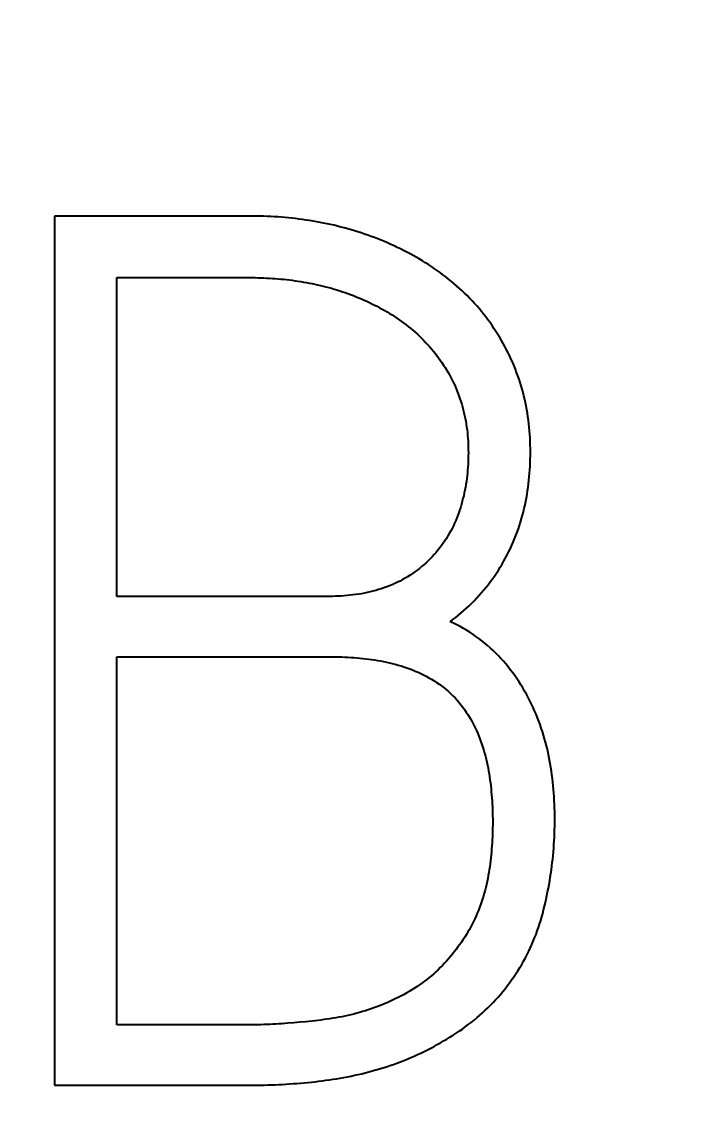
# Model space of a CAD drawing. Extents: x 0 to 420, y 0 to 297.
# Drawn here: x 136.254 to 137.503, y 172.102 to 174.103 of the extents above; entities that cross this region are included whole.
import ezdxf
from ezdxf.enums import TextEntityAlignment as Align

# ---------------------------------------------------------------- set-up
doc = ezdxf.new("R2010")
doc.units = 0
doc.header["$LTSCALE"] = 23.1
doc.layers.add('10100_DIM_FRONT', color=7, linetype='CONTINUOUS')
doc.layers.add('10500_FRONT_LABELING', color=7, linetype='CONTINUOUS')
doc.dimstyles.get("Standard").update_dxf_attribs({"dimtxt": 2.5, "dimasz": 2.5, "dimexe": 1.25, "dimexo": 0.625, "dimtad": 1, "dimcen": 2.5, "dimazin": 3, "dimtfac": 1, "dimtmove": 0, "dimatfit": 3})

# ---------------------------------------------------------------- blocks, each defined once
blk = doc.blocks.new('*D1')
at = {"layer": '10100_DIM_FRONT', "linetype": 'CONTINUOUS'}
for p, q in [((146.3081, 189.647), (146.3081, 124.8979)), ((102.8081, 149.198), (102.8081, 124.8979)), ((102.8081, 126.8979), (124.5581, 126.8979)), ((146.3081, 126.8979), (124.5581, 126.8979))]:
    blk.add_line(p, q, dxfattribs=at)
for points in [[(106.3081, 127.3979), (102.8081, 126.8979), (106.3081, 126.3979)], [(142.8081, 126.3979), (146.3081, 126.8979), (142.8081, 127.3979)]]:
    blk.add_solid(points, dxfattribs=at)
blk.add_text('43,5', height=3.5, dxfattribs=at).set_placement((120.5248, 127.7729), (130.2748, 127.7729), align=Align.FIT)

msp = doc.modelspace()

# ---------------------------------------------------------------- linework, layer by layer
at = {"layer": '10500_FRONT_LABELING', "color": 7, "linetype": 'CONTINUOUS'}
for p, q in [((136.3143, 173.7457), (136.3143, 172.148)), ((136.4284, 173.0467), (136.4284, 173.6326)), ((136.82, 173.0467), (136.4284, 173.0467)), ((136.4284, 172.2589), (136.4284, 172.9358)), ((136.7655, 172.2637), (136.7544, 172.2628)), ((136.7765, 172.2648), (136.7655, 172.2637)), ((136.6712, 172.2589), (136.4284, 172.2589)), ((136.3143, 172.148), (136.6723, 172.148))]:
    msp.add_line(p, q, dxfattribs=at)
for points in [[(137.0415, 173.0001), (137.0468, 173.004), (137.052, 173.0081), (137.0571, 173.0122), (137.0621, 173.0164), (137.067, 173.0206), (137.0718, 173.025), (137.0765, 173.0295), (137.0812, 173.034), (137.0858, 173.0386), (137.0902, 173.0433), (137.0946, 173.0481), (137.0989, 173.053), (137.1032, 173.0579), (137.1073, 173.063), (137.1114, 173.0681), (137.1153, 173.0733), (137.1192, 173.0786), (137.123, 173.084), (137.1267, 173.0894), (137.1303, 173.0949), (137.1337, 173.1004), (137.1371, 173.106), (137.1404, 173.1117), (137.1435, 173.1174), (137.1466, 173.1231), (137.1495, 173.1289), (137.1524, 173.1348), (137.1551, 173.1407), (137.1577, 173.1466), (137.1602, 173.1526), (137.1626, 173.1587), (137.1649, 173.1647), (137.1671, 173.1709), (137.1692, 173.1771), (137.1712, 173.1833), (137.173, 173.1896), (137.1748, 173.196), (137.1764, 173.2023), (137.178, 173.2087), (137.1794, 173.2151), (137.1807, 173.2215), (137.1819, 173.2279), (137.183, 173.2343), (137.184, 173.2407), (137.1849, 173.2471), (137.1858, 173.2535), (137.1865, 173.26), (137.1871, 173.2664), (137.1877, 173.2729), (137.1881, 173.2794), (137.1885, 173.2859), (137.1888, 173.2923), (137.189, 173.2988), (137.1891, 173.3053), (137.1892, 173.3118), (137.1891, 173.3184), (137.189, 173.3249), (137.1888, 173.3314), (137.1885, 173.338), (137.1881, 173.3445), (137.1876, 173.351), (137.187, 173.3576), (137.1863, 173.364), (137.1855, 173.3705), (137.1847, 173.3769), (137.1837, 173.3833), (137.1826, 173.3897), (137.1814, 173.3961), (137.1801, 173.4024), (137.1787, 173.4087), (137.1773, 173.415), (137.1757, 173.4213), (137.174, 173.4275), (137.1722, 173.4337), (137.1703, 173.4398), (137.1682, 173.446), (137.1661, 173.4521), (137.1639, 173.4582), (137.1616, 173.4643), (137.1591, 173.4703), (137.1566, 173.4763), (137.1539, 173.4823), (137.1512, 173.4882), (137.1483, 173.4941), (137.1454, 173.5), (137.1423, 173.5058), (137.1392, 173.5115), (137.136, 173.5172), (137.1327, 173.5228), (137.1293, 173.5283), (137.1258, 173.5338), (137.1222, 173.5393), (137.1186, 173.5446), (137.1149, 173.5499), (137.111, 173.5551), (137.1071, 173.5603), (137.1031, 173.5654), (137.099, 173.5705), (137.0949, 173.5755), (137.0906, 173.5804), (137.0863, 173.5853), (137.0818, 173.5901), (137.0773, 173.5948), (137.0727, 173.5995), (137.068, 173.6041), (137.0632, 173.6086), (137.0584, 173.613), (137.0535, 173.6174), (137.0486, 173.6217), (137.0436, 173.6258), (137.0385, 173.6299), (137.0334, 173.634), (137.0282, 173.6379), (137.023, 173.6418), (137.0177, 173.6456), (137.0124, 173.6493), (137.007, 173.6529), (137.0015, 173.6565), (136.996, 173.66), (136.9905, 173.6634), (136.9849, 173.6668), (136.9792, 173.6701), (136.9735, 173.6733), (136.9678, 173.6764), (136.962, 173.6795), (136.9561, 173.6825), (136.9503, 173.6854), (136.9444, 173.6882), (136.9385, 173.691), (136.9325, 173.6937), (136.9266, 173.6963), (136.9206, 173.6989), (136.9146, 173.7013), (136.9085, 173.7037), (136.9025, 173.7061), (136.8964, 173.7083), (136.8903, 173.7105), (136.8842, 173.7127), (136.878, 173.7147), (136.8719, 173.7167), (136.8657, 173.7186), (136.8595, 173.7205), (136.8533, 173.7223), (136.847, 173.724), (136.8407, 173.7256), (136.8344, 173.7272), (136.8281, 173.7287), (136.8218, 173.7302), (136.8154, 173.7316), (136.809, 173.7329), (136.8026, 173.7341), (136.7962, 173.7353), (136.7897, 173.7364), (136.7832, 173.7375), (136.7768, 173.7384), (136.7703, 173.7393), (136.7638, 173.7402), (136.7573, 173.741), (136.7507, 173.7417), (136.7442, 173.7424), (136.7377, 173.743), (136.7312, 173.7435), (136.7247, 173.744), (136.7181, 173.7444), (136.7116, 173.7448), (136.7051, 173.7451), (136.6985, 173.7453), (136.692, 173.7455), (136.6854, 173.7456), (136.6789, 173.7457), (136.3143, 173.7457)], [(136.4284, 173.6326), (136.6776, 173.6325), (136.6829, 173.6325), (136.6882, 173.6324), (136.6935, 173.6322), (136.6988, 173.632), (136.7041, 173.6318), (136.7094, 173.6315), (136.7147, 173.6312), (136.7199, 173.6308), (136.7252, 173.6304), (136.7304, 173.63), (136.7357, 173.6295), (136.7409, 173.6289), (136.7461, 173.6283), (136.7514, 173.6276), (136.7566, 173.6269), (136.7618, 173.6262), (136.7669, 173.6254), (136.7721, 173.6245), (136.7773, 173.6236), (136.7824, 173.6226), (136.7876, 173.6216), (136.7927, 173.6205), (136.7979, 173.6194), (136.803, 173.6182), (136.8081, 173.617), (136.8132, 173.6157), (136.8183, 173.6143), (136.8234, 173.6129), (136.8284, 173.6115), (136.8335, 173.6099), (136.8385, 173.6083), (136.8436, 173.6067), (136.8486, 173.605), (136.8536, 173.6032), (136.8586, 173.6014), (136.8636, 173.5995), (136.8686, 173.5975), (136.8736, 173.5955), (136.8785, 173.5934), (136.8834, 173.5913), (136.8882, 173.5891), (136.893, 173.5869), (136.8978, 173.5846), (136.9026, 173.5822), (136.9073, 173.5798), (136.9119, 173.5773), (136.9166, 173.5747), (136.9212, 173.5721), (136.9258, 173.5694), (136.9303, 173.5667), (136.9348, 173.5639), (136.9392, 173.561), (136.9436, 173.5581), (136.948, 173.555), (136.9524, 173.552), (136.9567, 173.5488), (136.9609, 173.5456), (136.9651, 173.5423), (136.9693, 173.5389), (136.9734, 173.5355), (136.9774, 173.532), (136.9814, 173.5284), (136.9853, 173.5248), (136.9891, 173.5211), (136.9928, 173.5173), (136.9965, 173.5135), (137.0001, 173.5097), (137.0037, 173.5057), (137.0072, 173.5017), (137.0106, 173.4977), (137.0139, 173.4935), (137.0171, 173.4894), (137.0203, 173.4851), (137.0234, 173.4808), (137.0264, 173.4764), (137.0294, 173.4719), (137.0323, 173.4674), (137.0351, 173.4629), (137.0378, 173.4582), (137.0404, 173.4536), (137.0429, 173.4489), (137.0453, 173.4442), (137.0476, 173.4394), (137.0499, 173.4346), (137.052, 173.4298), (137.054, 173.4249), (137.056, 173.42), (137.0578, 173.415), (137.0596, 173.41), (137.0613, 173.405), (137.0628, 173.4), (137.0643, 173.3949), (137.0657, 173.3897), (137.067, 173.3845), (137.0682, 173.3793), (137.0692, 173.3741), (137.0702, 173.3688), (137.0711, 173.3636), (137.0719, 173.3583), (137.0726, 173.353), (137.0732, 173.3477), (137.0737, 173.3425), (137.0741, 173.3372), (137.0745, 173.3319), (137.0747, 173.3266), (137.0749, 173.3213), (137.075, 173.3161), (137.0751, 173.3108), (137.075, 173.3055), (137.0749, 173.3002), (137.0748, 173.2949), (137.0745, 173.2896), (137.0742, 173.2843), (137.0738, 173.279), (137.0733, 173.2737), (137.0727, 173.2684), (137.0721, 173.2631), (137.0714, 173.2578), (137.0706, 173.2526), (137.0697, 173.2473), (137.0687, 173.2421), (137.0676, 173.2368), (137.0665, 173.2317), (137.0652, 173.2265), (137.0639, 173.2214), (137.0625, 173.2163), (137.061, 173.2112), (137.0594, 173.2062), (137.0577, 173.2011), (137.0558, 173.1962), (137.0539, 173.1912), (137.0519, 173.1863), (137.0497, 173.1814), (137.0475, 173.1765), (137.0451, 173.1717), (137.0426, 173.167), (137.04, 173.1623), (137.0374, 173.1577), (137.0346, 173.1532), (137.0317, 173.1487), (137.0287, 173.1444), (137.0256, 173.1401), (137.0224, 173.1358), (137.0191, 173.1317), (137.0157, 173.1276), (137.0122, 173.1236), (137.0086, 173.1196), (137.0049, 173.1158), (137.0011, 173.112), (136.9972, 173.1083), (136.9932, 173.1047), (136.9892, 173.1013), (136.9851, 173.0979), (136.9809, 173.0947), (136.9766, 173.0915), (136.9722, 173.0885), (136.9678, 173.0855), (136.9633, 173.0827), (136.9588, 173.08), (136.9541, 173.0774), (136.9494, 173.0749), (136.9446, 173.0725), (136.9398, 173.0702), (136.9349, 173.0681), (136.9299, 173.066), (136.9249, 173.0641), (136.9199, 173.0623), (136.9149, 173.0606), (136.9098, 173.059), (136.9047, 173.0575), (136.8995, 173.0561), (136.8944, 173.0548), (136.8892, 173.0536), (136.8839, 173.0526), (136.8787, 173.0516), (136.8734, 173.0507), (136.8681, 173.0499), (136.8628, 173.0492), (136.8574, 173.0486), (136.8521, 173.0481), (136.8468, 173.0477), (136.8414, 173.0473), (136.8361, 173.047), (136.8307, 173.0469), (136.8253, 173.0467), (136.82, 173.0467)], [(136.6723, 172.148), (136.6791, 172.148), (136.6859, 172.1481), (136.6926, 172.1482), (136.6994, 172.1484), (136.7061, 172.1486), (136.7128, 172.1488), (136.7196, 172.1491), (136.7263, 172.1494), (136.733, 172.1497), (136.7397, 172.1501), (136.7464, 172.1505), (136.7531, 172.151), (136.7598, 172.1515), (136.7665, 172.152), (136.7732, 172.1526), (136.7798, 172.1532), (136.7865, 172.1539), (136.7932, 172.1546), (136.7998, 172.1554), (136.8064, 172.1563), (136.8131, 172.1571), (136.8197, 172.1581), (136.8263, 172.1591), (136.8329, 172.1601), (136.8395, 172.1612), (136.8461, 172.1624), (136.8527, 172.1637), (136.8593, 172.165), (136.8658, 172.1663), (136.8724, 172.1678), (136.8789, 172.1693), (136.8854, 172.1709), (136.892, 172.1726), (136.8985, 172.1743), (136.9049, 172.1761), (136.9114, 172.178), (136.9179, 172.18), (136.9244, 172.1821), (136.9308, 172.1842), (136.9372, 172.1864), (136.9436, 172.1888), (136.95, 172.1912), (136.9564, 172.1936), (136.9627, 172.1962), (136.969, 172.1988), (136.9753, 172.2016), (136.9815, 172.2044), (136.9876, 172.2072), (136.9938, 172.2102), (136.9998, 172.2132), (137.0059, 172.2163), (137.0119, 172.2194), (137.0178, 172.2227), (137.0238, 172.226), (137.0296, 172.2294), (137.0355, 172.2328), (137.0413, 172.2363), (137.047, 172.24), (137.0527, 172.2437), (137.0584, 172.2475), (137.064, 172.2514), (137.0695, 172.2554), (137.075, 172.2595), (137.0804, 172.2636), (137.0857, 172.2679), (137.091, 172.2723), (137.0961, 172.2767), (137.1012, 172.2812), (137.1061, 172.2858), (137.111, 172.2905), (137.1158, 172.2953), (137.1205, 172.3001), (137.1251, 172.305), (137.1296, 172.31), (137.134, 172.3151), (137.1383, 172.3203), (137.1425, 172.3255), (137.1467, 172.3308), (137.1507, 172.3362), (137.1547, 172.3417), (137.1586, 172.3472), (137.1623, 172.3528), (137.166, 172.3585), (137.1697, 172.3643), (137.1732, 172.3702), (137.1766, 172.3761), (137.1799, 172.3821), (137.1831, 172.3881), (137.1861, 172.3942), (137.189, 172.4003), (137.1918, 172.4065), (137.1945, 172.4127), (137.197, 172.419), (137.1995, 172.4253), (137.2018, 172.4316), (137.204, 172.438), (137.2061, 172.4444), (137.2081, 172.4509), (137.21, 172.4574), (137.2118, 172.4639), (137.2135, 172.4705), (137.2151, 172.4771), (137.2167, 172.4837), (137.2182, 172.4903), (137.2196, 172.497), (137.2209, 172.5037), (137.2222, 172.5103), (137.2234, 172.517), (137.2246, 172.5237), (137.2257, 172.5304), (137.2267, 172.5371), (137.2277, 172.5438), (137.2286, 172.5505), (137.2294, 172.5572), (137.2302, 172.5638), (137.2309, 172.5705), (137.2315, 172.5773), (137.232, 172.584), (137.2325, 172.5907), (137.2329, 172.5974), (137.2333, 172.6041), (137.2335, 172.6108), (137.2337, 172.6175), (137.2338, 172.6243), (137.2339, 172.631), (137.2339, 172.6377), (137.2339, 172.6444), (137.2338, 172.6512), (137.2336, 172.6579), (137.2334, 172.6646), (137.2331, 172.6714), (137.2327, 172.6781), (137.2322, 172.6849), (137.2317, 172.6916), (137.2311, 172.6984), (137.2304, 172.7051), (137.2296, 172.7119), (137.2288, 172.7187), (137.2278, 172.7254), (137.2268, 172.7322), (137.2257, 172.7389), (137.2245, 172.7456), (137.2232, 172.7522), (137.2218, 172.7589), (137.2203, 172.7655), (137.2187, 172.7721), (137.217, 172.7786), (137.2152, 172.7851), (137.2132, 172.7916), (137.2112, 172.7981), (137.2091, 172.8045), (137.2069, 172.8109), (137.2046, 172.8173), (137.2021, 172.8236), (137.1995, 172.8299), (137.1969, 172.8362), (137.1941, 172.8424), (137.1911, 172.8486), (137.1881, 172.8547), (137.185, 172.8608), (137.1818, 172.8668), (137.1785, 172.8727), (137.175, 172.8785), (137.1715, 172.8843), (137.1679, 172.89), (137.1641, 172.8956), (137.1603, 172.9011), (137.1563, 172.9065), (137.1522, 172.9119), (137.1481, 172.9172), (137.1438, 172.9224), (137.1394, 172.9275), (137.1348, 172.9325), (137.1302, 172.9375), (137.1254, 172.9423), (137.1205, 172.9471), (137.1155, 172.9517), (137.1104, 172.9563), (137.1051, 172.9607), (137.0998, 172.965), (137.0944, 172.9692), (137.0889, 172.9732), (137.0833, 172.977), (137.0776, 172.9808), (137.0718, 172.9843), (137.0659, 172.9878), (137.06, 172.9911), (137.0539, 172.9942), (137.0477, 172.9972), (137.0415, 173.0001)], [(136.4284, 172.9358), (136.8255, 172.9357), (136.8311, 172.9357), (136.8366, 172.9355), (136.8422, 172.9354), (136.8477, 172.9352), (136.8533, 172.9349), (136.8588, 172.9346), (136.8643, 172.9342), (136.8698, 172.9337), (136.8753, 172.9332), (136.8808, 172.9327), (136.8863, 172.932), (136.8918, 172.9313), (136.8972, 172.9306), (136.9027, 172.9298), (136.9081, 172.9288), (136.9136, 172.9279), (136.919, 172.9268), (136.9244, 172.9257), (136.9298, 172.9245), (136.9352, 172.9232), (136.9406, 172.9218), (136.946, 172.9203), (136.9514, 172.9187), (136.9567, 172.917), (136.962, 172.9153), (136.9672, 172.9134), (136.9724, 172.9114), (136.9775, 172.9093), (136.9826, 172.9071), (136.9877, 172.9048), (136.9927, 172.9024), (136.9976, 172.8999), (137.0024, 172.8972), (137.0073, 172.8944), (137.012, 172.8915), (137.0167, 172.8885), (137.0213, 172.8853), (137.0258, 172.882), (137.0303, 172.8786), (137.0346, 172.8751), (137.0387, 172.8715), (137.0428, 172.8678), (137.0468, 172.864), (137.0506, 172.86), (137.0543, 172.8559), (137.0579, 172.8518), (137.0614, 172.8475), (137.0648, 172.8431), (137.0681, 172.8386), (137.0713, 172.834), (137.0743, 172.8293), (137.0772, 172.8245), (137.08, 172.8197), (137.0827, 172.8149), (137.0852, 172.8099), (137.0877, 172.805), (137.09, 172.8), (137.0922, 172.7949), (137.0943, 172.7898), (137.0963, 172.7846), (137.0982, 172.7794), (137.1, 172.7742), (137.1017, 172.7689), (137.1033, 172.7636), (137.1048, 172.7582), (137.1063, 172.7528), (137.1076, 172.7474), (137.1089, 172.742), (137.1101, 172.7366), (137.1112, 172.7312), (137.1122, 172.7257), (137.1131, 172.7203), (137.114, 172.7148), (137.1148, 172.7094), (137.1155, 172.7039), (137.1162, 172.6985), (137.1168, 172.693), (137.1173, 172.6875), (137.1178, 172.682), (137.1183, 172.6765), (137.1186, 172.671), (137.119, 172.6655), (137.1192, 172.66), (137.1194, 172.6545), (137.1196, 172.649), (137.1197, 172.6434), (137.1198, 172.6379), (137.1198, 172.6324), (137.1198, 172.6268), (137.1197, 172.6213), (137.1196, 172.6157), (137.1195, 172.6102), (137.1193, 172.6046), (137.119, 172.5991), (137.1187, 172.5936), (137.1184, 172.5881), (137.1179, 172.5826), (137.1175, 172.5771), (137.117, 172.5716), (137.1164, 172.5661), (137.1158, 172.5606), (137.1151, 172.5551), (137.1143, 172.5497), (137.1135, 172.5442), (137.1126, 172.5388), (137.1116, 172.5334), (137.1106, 172.528), (137.1095, 172.5226), (137.1083, 172.5172), (137.1071, 172.5118), (137.1057, 172.5065), (137.1043, 172.5011), (137.1028, 172.4958), (137.1011, 172.4905), (137.0994, 172.4852), (137.0976, 172.4799), (137.0957, 172.4747), (137.0936, 172.4695), (137.0915, 172.4643), (137.0893, 172.4593), (137.087, 172.4542), (137.0847, 172.4492), (137.0822, 172.4443), (137.0796, 172.4394), (137.077, 172.4346), (137.0743, 172.4298), (137.0714, 172.4251), (137.0685, 172.4204), (137.0655, 172.4158), (137.0624, 172.4112), (137.0592, 172.4067), (137.056, 172.4022), (137.0526, 172.3977), (137.0492, 172.3933), (137.0457, 172.389), (137.0421, 172.3847), (137.0385, 172.3805), (137.0348, 172.3763), (137.0311, 172.3723), (137.0273, 172.3683), (137.0234, 172.3643), (137.0194, 172.3605), (137.0154, 172.3567), (137.0113, 172.353), (137.0071, 172.3494), (137.0029, 172.3459), (136.9986, 172.3425), (136.9942, 172.3391), (136.9898, 172.3358), (136.9852, 172.3326), (136.9807, 172.3295), (136.976, 172.3264), (136.9713, 172.3235), (136.9665, 172.3206), (136.9617, 172.3178), (136.9568, 172.315), (136.9519, 172.3124), (136.947, 172.3099), (136.942, 172.3074), (136.9371, 172.305), (136.932, 172.3027), (136.927, 172.3004), (136.9219, 172.2982), (136.9168, 172.2961), (136.9117, 172.2941), (136.9066, 172.2921), (136.9014, 172.2902), (136.8962, 172.2884), (136.8909, 172.2866), (136.8857, 172.2849), (136.8804, 172.2833), (136.8751, 172.2818), (136.8697, 172.2803), (136.8643, 172.2789), (136.8589, 172.2776), (136.8535, 172.2764), (136.848, 172.2752), (136.8425, 172.2741), (136.8371, 172.273), (136.8316, 172.2721), (136.8261, 172.2711), (136.8206, 172.2703), (136.8151, 172.2695), (136.8096, 172.2687), (136.8041, 172.2679), (136.7986, 172.2672), (136.7931, 172.2666), (136.7876, 172.266), (136.782, 172.2654), (136.7765, 172.2648)], [(136.7544, 172.2628), (136.7433, 172.2619), (136.7378, 172.2615), (136.7323, 172.2611)], [(136.7323, 172.2611), (136.7267, 172.2608), (136.7212, 172.2605), (136.7156, 172.2602), (136.7101, 172.2599), (136.7045, 172.2597), (136.699, 172.2595), (136.6934, 172.2593), (136.6879, 172.2592), (136.6823, 172.2591), (136.6767, 172.259), (136.6712, 172.2589)]]:
    msp.add_lwpolyline(points, dxfattribs=at)

# ---------------------------------------------------------------- dimensions: what is measured, and where the dimension line sits
at = {"layer": '10100_DIM_FRONT', "linetype": 'CONTINUOUS'}
dim = msp.add_linear_dim(base=(146.3081, 126.8979), p1=(102.8081, 149.198), p2=(146.3081, 189.647), dimstyle='Standard', dxfattribs=at)
dim.commit()
dim.dimension.update_dxf_attribs({"geometry": '*D1', "text_midpoint": (125.3998, 129.5229), "dimtype": 128})

doc.saveas('drawing.dxf')
